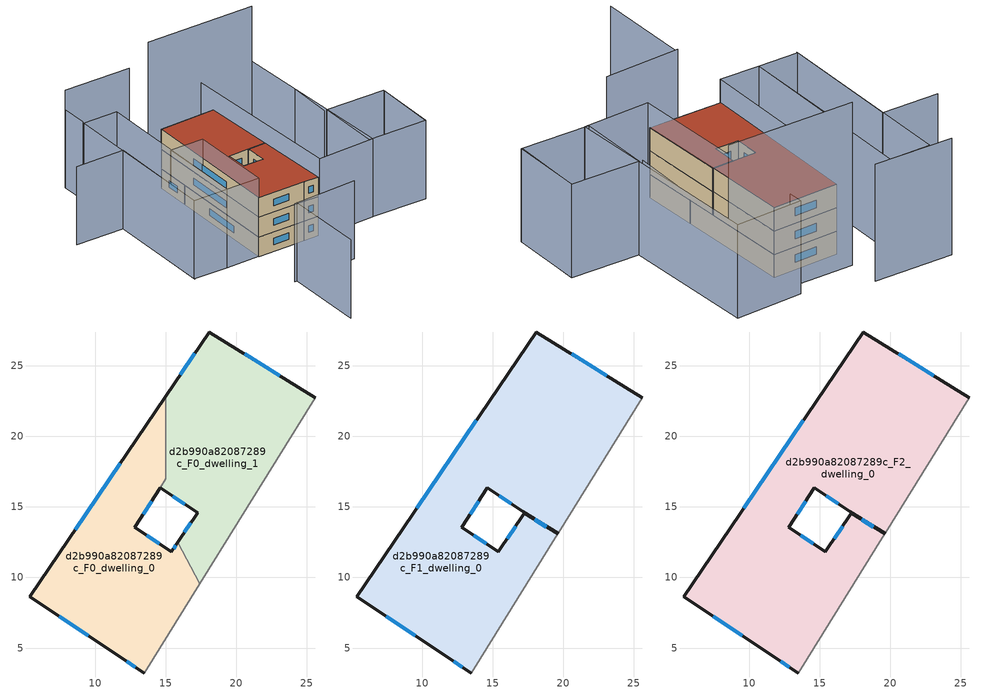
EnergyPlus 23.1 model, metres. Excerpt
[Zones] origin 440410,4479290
d2b990a82087289c_F0_dwelling_0
 floor ground (EU_floor_Construction): 15.02,22.85 15.02,16.99 12.8,13.56 15.41,11.82 15.86,12.5 17.41,9.55 13.49,3.24 11.6,4.49 5.38,8.64 z0
 wall outside (EU_wall_Construction): 15.86,12.5 15.41,11.82 12.8,13.56 14.6,16.35 / 15.02,22.85 5.38,8.64 11.6,4.49 13.49,3.24 z0:3
 wall adiabatic (EU_wall_Construction): 13.49,3.24 17.41,9.55 z0:3
 wall to d2b990a82087289c_F0_dwelling_1 (EU_wall_Construction): 17.41,9.55 15.86,12.5 / 14.6,16.35 15.02,16.99 15.02,22.85 z0:3
 window (EU_Window_Construction): 14.54,12.4 13.67,12.98 / 15.71,12.27 15.56,12.05 / 12.23,4.07 12.86,3.66 / 7.46,7.25 9.52,5.88 / 11.8,18.1 8.6,13.39 / 13.4,14.49 14,15.42 z1:2
d2b990a82087289c_F0_dwelling_1
 floor ground (EU_floor_Construction): 25.59,22.73 17.41,9.55 15.86,12.5 17.26,14.59 14.6,16.35 15.02,16.99 15.02,22.85 18.1,27.39 z0
 wall outside (EU_wall_Construction): 25.59,22.73 18.1,27.39 15.02,22.85 / 14.6,16.35 17.26,14.59 15.86,12.5 z0:3
 wall adiabatic (EU_wall_Construction): 17.41,9.55 25.59,22.73 z0:3
 window (EU_Window_Construction): 17.07,25.87 16.05,24.37 / 23.08,24.29 20.6,25.83 / 16.79,13.89 16.33,13.2 / 15.49,15.76 16.37,15.18 z1:2
 roof outside (EU_roof_Construction): 19.6,13.08 19.63,13.13 17.17,14.65 17.26,14.59 17.23,14.55 z3
d2b990a82087289c_F1_dwelling_0
 floor to d2b990a82087289c_F0_dwelling_0 (EU_floor_Construction): 15.02,22.85 15.02,16.99 12.8,13.56 15.41,11.82 15.86,12.5 17.41,9.55 13.49,3.24 11.6,4.49 5.38,8.64 z3
 floor to d2b990a82087289c_F0_dwelling_1 (EU_floor_Construction): 19.6,13.08 17.41,9.55 15.86,12.5 17.23,14.55 z3; 25.59,22.73 19.63,13.13 17.17,14.65 14.6,16.35 15.02,16.99 15.02,22.85 18.1,27.39 z3
 wall outside (EU_wall_Construction): 19.6,13.08 17.23,14.55 15.41,11.82 12.8,13.56 14.6,16.35 17.17,14.65 / 25.59,22.73 18.1,27.39 5.38,8.64 11.6,4.49 13.49,3.24 / 19.63,13.12 17.17,14.65 z3:6
 wall adiabatic (EU_wall_Construction): 13.49,3.24 19.6,13.08 / 19.63,13.12 25.59,22.73 z3:6
 window (EU_Window_Construction): 15.46,15.78 16.31,15.22 / 13.4,14.49 14,15.42 / 14.54,12.4 13.67,12.98 / 16.62,13.64 16.02,12.74 / 18.81,13.58 18.02,14.06 / 12.23,4.07 12.86,3.66 / 7.46,7.25 9.52,5.88 / 13.85,21.12 9.63,14.91 / 23.08,24.29 20.6,25.83 / 18.81,13.63 17.99,14.14 z4:5
d2b990a82087289c_F2_dwelling_0
 floor to d2b990a82087289c_F1_dwelling_0 (EU_floor_Construction): 25.59,22.73 19.63,13.12 17.17,14.65 14.6,16.35 12.8,13.56 15.41,11.82 17.23,14.55 19.6,13.08 13.49,3.24 11.6,4.49 5.38,8.64 18.1,27.39 z6
 wall outside (EU_wall_Construction): 19.6,13.08 17.23,14.55 15.41,11.82 12.8,13.56 14.6,16.35 17.17,14.65 / 25.59,22.73 18.1,27.39 5.38,8.64 11.6,4.49 13.49,3.24 / 19.63,13.12 17.17,14.65 z6:9
 wall adiabatic (EU_wall_Construction): 13.49,3.24 19.6,13.08 / 19.63,13.12 25.59,22.73 z6:9
 window (EU_Window_Construction): 15.46,15.78 16.31,15.22 / 13.4,14.49 14,15.42 / 14.54,12.4 13.67,12.98 / 16.62,13.64 16.02,12.74 / 18.81,13.58 18.02,14.06 / 12.23,4.07 12.86,3.66 / 7.46,7.25 9.52,5.88 / 13.85,21.12 9.63,14.91 / 23.08,24.29 20.6,25.83 / 18.81,13.63 17.99,14.14 z7:8
 roof outside (EU_roof_Construction): 19.6,13.08 17.23,14.55 15.41,11.82 12.8,13.56 14.6,16.35 17.17,14.65 19.63,13.12 25.59,22.73 18.1,27.39 5.38,8.64 11.6,4.49 13.49,3.24 z9
shading: 0.72,1.72 9.32,-3.53 / 28.01,-6.48 33.52,1.39 / 1.03,1.52 -5.81,-8.78 / 25.65,7 29.68,12.63 / -0.24,32.51 6.02,28.27 / 6.02,28.27 -3.36,14.42 / 13.63,39.41 11.38,36.06 / 33.6,1.51 27.99,-6.64 / 27.99,-6.64 20.42,-1.44 / 20.42,-1.44 26.04,6.72 / 26.04,6.72 33.6,1.51 / 27.95,26.79 35.55,22.12 / 35.55,22.12 20.9,-1.76 / 20.9,-1.76 13.29,2.9 / 13.29,2.9 27.95,26.79 / 1.08,11.53 8.35,22.31 / 8.35,22.31 12.68,19.39 / 12.68,19.39 5.41,8.61 / 5.41,8.61 1.08,11.53 / 1.08,11.53 -3.36,14.54 / -3.36,14.54 11.1,35.81 / 11.1,35.81 15.54,32.8 / 15.54,32.8 1.08,11.53 z0:12; 33.88,20.45 19.79,29.87 z0:21; 22.24,33.52 13.63,39.41 z0:15
[Building]
EU S2 Campaign: North Axis=0; Terrain=City; Solar Distribution=FullExterior
[Site:Location]
Madrid: Latitude=40.5; Longitude=-3.5; Time Zone=1; Elevation=609
[SizingPeriod:WeatherFileDays]
AnnualSizingPeriod: Begin Month=1; Begin Day of Month=1; End Month=12; End Day of Month=31; Day of Week for Start Day=Monday; Use Weather File Daylight Saving Period=No; Use Weather File Rain and Snow Indicators=No
[MATERIAL]
EU_InternalMass_Material: Roughness=MediumRough; Thickness=0.1; Conductivity=1; Density=1800; Specific Heat=900; Thermal Absorptance=0.9; Solar Absorptance=0.7; Visible Absorptance=0.7
[MATERIAL:NOMASS] Roughness=MediumRough; Thermal Absorptance=0.9; Solar Absorptance=0.7; Visible Absorptance=0.7
Name | Thermal Resistance
EU_wall_NoMass | 0.459673
EU_roof_NoMass | 0.495815
EU_floor_NoMass | 0.788942
[WINDOWMATERIAL:SIMPLEGLAZINGSYSTEM]
EU_Window_SimpleGlazing: UFactor=4.26103; Solar Heat Gain Coefficient=0.85; Visible Transmittance=0.85
[CONSTRUCTION]
EU_wall_Construction: EU_wall_NoMass
EU_roof_Construction: EU_roof_NoMass
EU_floor_Construction: EU_floor_NoMass
EU_InternalMass_Construction: EU_InternalMass_Material
EU_Window_Construction: EU_Window_SimpleGlazing
[ZONE] Type=1; Multiplier=1; Ceiling Height=autocalculate; Floor Area=autocalculate; Part of Total Floor Area=Yes
Name | Volume
d2b990a82087289c_F0_dwelling_0 | 301.079
d2b990a82087289c_F1_dwelling_0 | 602.888
d2b990a82087289c_F2_dwelling_0 | 602.916
d2b990a82087289c_F0_dwelling_1 | 302.24
[INTERNALMASS] Construction=EU_InternalMass_Construction
Name | Zone or ZoneList | Surface Area
d2b990a82087289c_F0_dwelling_0_EU_InternalMass | d2b990a82087289c_F0_dwelling_0 | 100.359
d2b990a82087289c_F0_dwelling_1_EU_InternalMass | d2b990a82087289c_F0_dwelling_1 | 100.748
d2b990a82087289c_F1_dwelling_0_EU_InternalMass | d2b990a82087289c_F1_dwelling_0 | 200.972
d2b990a82087289c_F2_dwelling_0_EU_InternalMass | d2b990a82087289c_F2_dwelling_0 | 200.972
[OTHEREQUIPMENT] Fuel Type=Electricity; Design Level Calculation Method=Watts/Area; Power per Zone Floor Area=1; Fraction Latent=0; Fraction Radiant=0; Fraction Lost=0; Carbon Dioxide Generation Rate=0; EndUse Subcategory=EU_Step8_InternalGains
Name | Zone or ZoneList or Space or SpaceList | Schedule
EU_Step8_InternalGain_d2b990a82087289c_F0_dwelling_0_f000 | d2b990a82087289c_F0_dwelling_0 | EU_Step8_GainSchedule_d2b990a82087289c_F0_dwelling_0_f000
EU_Step8_InternalGain_d2b990a82087289c_F0_dwelling_1_f000 | d2b990a82087289c_F0_dwelling_1 | EU_Step8_GainSchedule_d2b990a82087289c_F0_dwelling_1_f000
EU_Step8_InternalGain_d2b990a82087289c_F1_dwelling_0_f000 | d2b990a82087289c_F1_dwelling_0 | EU_Step8_GainSchedule_d2b990a82087289c_F1_dwelling_0_f000
EU_Step8_InternalGain_d2b990a82087289c_F2_dwelling_0_f000 | d2b990a82087289c_F2_dwelling_0 | EU_Step8_GainSchedule_d2b990a82087289c_F2_dwelling_0_f000
[ZONEVENTILATION:DESIGNFLOWRATE] Schedule=EU_AlwaysOn; Design Flow Rate Calculation Method=AirChanges/Hour; Air Changes per Hour=0.719161; Ventilation Type=Natural; Fan Pressure Rise=0; Fan Total Efficiency=1; Constant Term Coefficient=1; Temperature Term Coefficient=0; Velocity Term Coefficient=0; Velocity Squared Term Coefficient=0; Minimum Indoor Temperature=-100; Maximum Indoor Temperature=100; Delta Temperature=-100; Minimum Outdoor Temperature=-100; Maximum Outdoor Temperature=100; Maximum Wind Speed=40
Name | Zone or ZoneList or Space or SpaceList
EU_ConstantAir_d2b990a82087289c_F0_dwelling_0 | d2b990a82087289c_F0_dwelling_0
EU_ConstantAir_d2b990a82087289c_F0_dwelling_1 | d2b990a82087289c_F0_dwelling_1
EU_ConstantAir_d2b990a82087289c_F1_dwelling_0 | d2b990a82087289c_F1_dwelling_0
EU_ConstantAir_d2b990a82087289c_F2_dwelling_0 | d2b990a82087289c_F2_dwelling_0
[HVACTEMPLATE:THERMOSTAT] Constant Heating Setpoint=20; Constant Cooling Setpoint=50
EU_HeatOnly_d2b990a82087289c_F0_dwelling_0; EU_HeatOnly_d2b990a82087289c_F0_dwelling_1; EU_HeatOnly_d2b990a82087289c_F1_dwelling_0; EU_HeatOnly_d2b990a82087289c_F2_dwelling_0
[HVACTEMPLATE:ZONE:IDEALLOADSAIRSYSTEM] System Availability Schedule=EU_AlwaysOn; Maximum Heating Supply Air Temperature=50; Minimum Cooling Supply Air Temperature=13; Maximum Heating Supply Air Humidity Ratio=0.0156; Minimum Cooling Supply Air Humidity Ratio=0.0077; Heating Limit=NoLimit; Cooling Limit=NoLimit; Heating Availability Schedule=EU_AlwaysOn; Cooling Availability Schedule=EU_CoolingOff; Dehumidification Control Type=ConstantSensibleHeatRatio; Cooling Sensible Heat Ratio=0.7; Dehumidification Setpoint=60; Humidification Control Type=None; Humidification Setpoint=30; Outdoor Air Method=None; Outdoor Air Flow Rate per Person=0.00944; Outdoor Air Flow Rate per Zone Floor Area=0; Outdoor Air Flow Rate per Zone=0; Demand Controlled Ventilation Type=None; Outdoor Air Economizer Type=NoEconomizer; Heat Recovery Type=None; Sensible Heat Recovery Effectiveness=0.7; Latent Heat Recovery Effectiveness=0.65
Name | Template Thermostat
d2b990a82087289c_F0_dwelling_0 | EU_HeatOnly_d2b990a82087289c_F0_dwelling_0
d2b990a82087289c_F0_dwelling_1 | EU_HeatOnly_d2b990a82087289c_F0_dwelling_1
d2b990a82087289c_F1_dwelling_0 | EU_HeatOnly_d2b990a82087289c_F1_dwelling_0
d2b990a82087289c_F2_dwelling_0 | EU_HeatOnly_d2b990a82087289c_F2_dwelling_0
[SIZING:ZONE] Zone Cooling Design Supply Air Temperature Input Method=SupplyAirTemperature; Zone Cooling Design Supply Air Temperature=13; Zone Heating Design Supply Air Temperature Input Method=SupplyAirTemperature; Zone Heating Design Supply Air Temperature=50; Zone Cooling Design Supply Air Humidity Ratio=0.008; Zone Heating Design Supply Air Humidity Ratio=0.008; Cooling Design Air Flow Method=DesignDay; Cooling Design Air Flow Rate=0; Cooling Minimum Air Flow per Zone Floor Area=0.000762; Cooling Minimum Air Flow=0; Cooling Minimum Air Flow Fraction=0.2; Heating Design Air Flow Method=DesignDay; Heating Design Air Flow Rate=0; Heating Maximum Air Flow per Zone Floor Area=0.002032; Heating Maximum Air Flow=0.141576; Heating Maximum Air Flow Fraction=0.3; Account for Dedicated Outdoor Air System=No; Dedicated Outdoor Air System Control Strategy=NeutralSupplyAir; Dedicated Outdoor Air Low Setpoint Temperature for Design=autosize; Dedicated Outdoor Air High Setpoint Temperature for Design=autosize; Zone Load Sizing Method=Sensible Load Only No Latent Load; Zone Latent Cooling Design Supply Air Humidity Ratio Input Method=HumidityRatioDifference; Zone Cooling Design Supply Air Humidity Ratio Difference=0.005; Zone Latent Heating Design Supply Air Humidity Ratio Input Method=HumidityRatioDifference; Zone Humidification Design Supply Air Humidity Ratio Difference=0.005
d2b990a82087289c_F0_dwelling_0; d2b990a82087289c_F0_dwelling_1; d2b990a82087289c_F1_dwelling_0; d2b990a82087289c_F2_dwelling_0
[SCHEDULE:CONSTANT]
Name | Hourly Value
EU_AlwaysOn | 1
EU_CoolingOff | 0
[SCHEDULE:FILE] Column Number=1; Rows to Skip at Top=0; Number of Hours of Data=8760; Column Separator=Comma; Interpolate to Timestep=No; Minutes per Item=60; Adjust Schedule for Daylight Savings=Yes
Name | File
EU_Step8_GainSchedule_d2b990a82087289c_F0_dwelling_0_f000 | ../../schedules/d2b990a82087289c/d2b990a82087289c_F0_dwelling_0_f000_gain.csv
EU_Step8_GainSchedule_d2b990a82087289c_F0_dwelling_1_f000 | ../../schedules/d2b990a82087289c/d2b990a82087289c_F0_dwelling_1_f000_gain.csv
EU_Step8_GainSchedule_d2b990a82087289c_F1_dwelling_0_f000 | ../../schedules/d2b990a82087289c/d2b990a82087289c_F1_dwelling_0_f000_gain.csv
EU_Step8_GainSchedule_d2b990a82087289c_F2_dwelling_0_f000 | ../../schedules/d2b990a82087289c/d2b990a82087289c_F2_dwelling_0_f000_gain.csv
